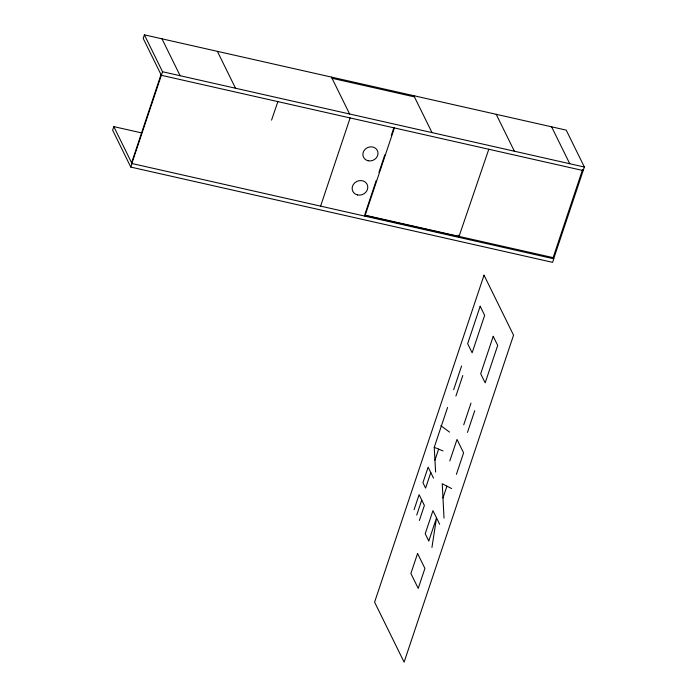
<?xml version="1.0" encoding="UTF-8"?>
<svg xmlns="http://www.w3.org/2000/svg" width="697" height="697" viewBox="0 0 697 697"><rect width="100%" height="100%" fill="white"/><g stroke="black" fill="none" stroke-linecap="round" stroke-linejoin="round"><path stroke-width="1.05" d="M431.94 547.415L436.522 517.888L428.786 541.003M144.384 34.85L143.19 38.405L161.355 75.302L583.18 170.573L582.631 169.449L553.113 257.646L553.662 258.77L584.374 167.027L566.217 130.121L144.384 34.85L162.54 71.747L131.829 163.499L553.81 258.796L552.616 262.351L130.783 167.08L112.626 130.173L113.82 126.627L141.43 132.866M160.998 74.579L131.62 162.802M130.783 167.08L131.977 163.525L113.82 126.627M320.603 206.129L350.129 117.941M364.88 214.38L376.206 180.54M378.95 172.342L384.788 154.908M391.305 135.418L393.709 128.239M364.888 216.131L394.406 127.943M435.608 472.052L434.24 447.317L447.579 407.449M453.66 389.684L461.588 365.995M414.07 509.716L419.097 494.696L424.386 505.447L419.359 520.467M455.925 396.062L462.808 375.509M430.79 472.566L425.588 488.109L422.931 482.707L428.132 467.164L433.534 478.133M434.945 460.151L438.631 449.129M416.719 515.092L421.746 500.071M449.8 460.987L457.005 439.45L463.592 452.841L456.387 474.378M463.74 424.787L470.989 403.136M442.978 497.989L446.934 486.157M467.478 432.384L474.727 410.725M271.551 120.145L277.876 101.623M364.531 215.408L458.922 236.727L488.797 149.254M332.033 78.273L413.722 96.726L413.147 95.55M162.54 71.747L584.374 167.027M365.385 215.251L553.113 257.646M434.24 447.317L443.031 450.942M451.63 488.571L442.247 483.744L444.015 518.132M440.826 425.684L449.548 432.105M551.597 126.819L569.754 163.725M496.212 114.308L514.369 151.214M413.844 95.707L432.001 132.613M458.722 236.327L459.279 237.45M436.583 231.326L437.132 232.45M331.458 77.106L349.615 114.003M217.368 51.334L235.525 88.24M439.676 524.301L432.95 510.631L425.214 533.745L428.664 540.759M161.983 38.823L180.14 75.729M458.199 235.15L458.922 236.727M484.032 275.193L374.594 602.156L404.112 662.15L513.55 335.187L484.032 275.193M480.172 306.253L467.652 343.682L472.13 352.778L484.65 315.349L480.172 306.253M417.573 553.505L410.882 573.474L418.226 588.39L424.909 568.421L417.573 553.505M493.223 336.32L480.695 373.749L485.173 382.853L497.702 345.424L493.223 336.32M357.544 194.942A7.963 7.144 -24.5 0 0 367.624 185.75A7.963 7.144 -24.5 0 0 354.729 182.841A7.963 7.144 -24.5 0 0 357.544 194.942M368.094 160.754A7.711 6.918 -24.5 0 0 377.852 151.859A7.711 6.918 -24.5 0 0 365.376 149.036A7.711 6.918 -24.5 0 0 368.094 160.754"/></g></svg>
